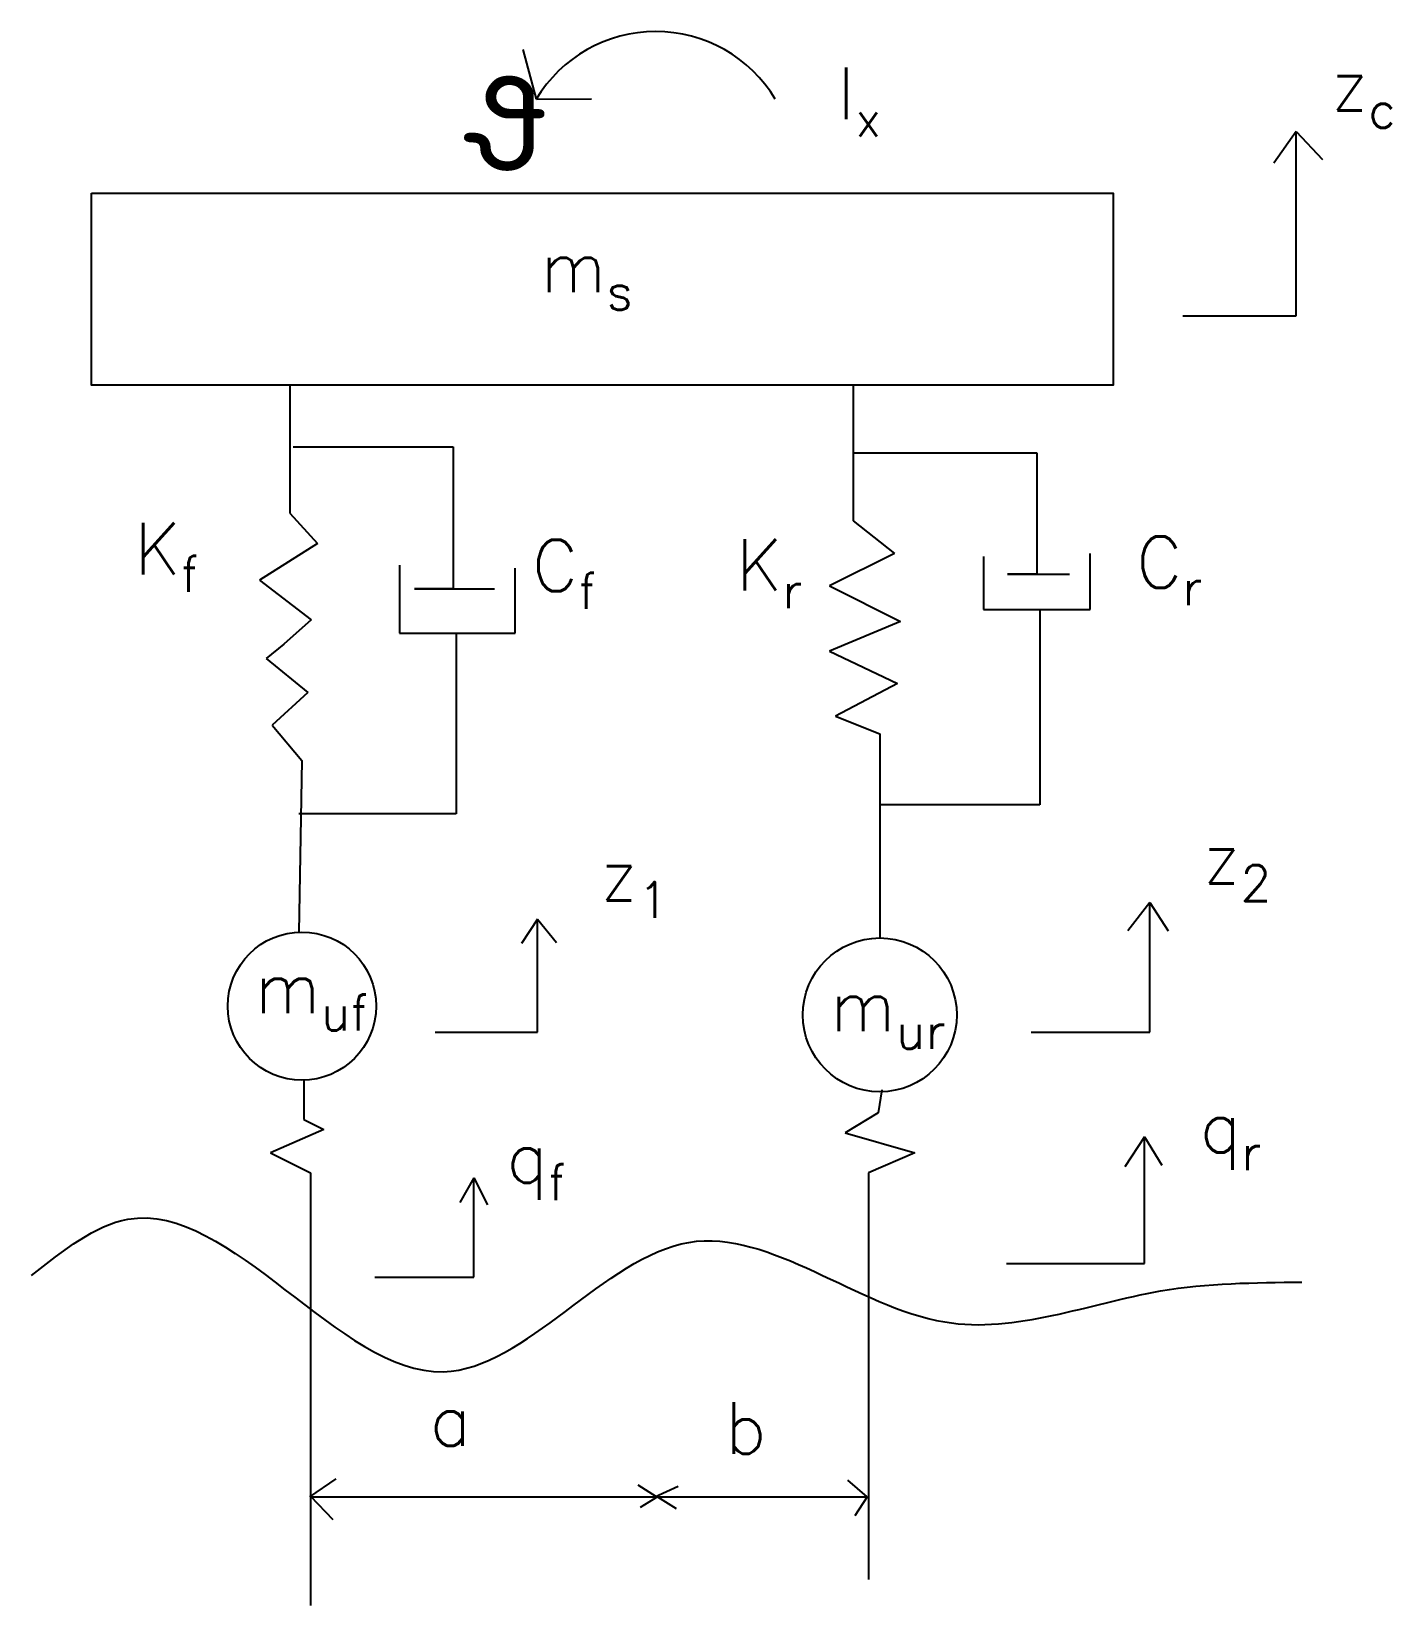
# Model space of a CAD drawing. Header units: millimetres. Extents: x 987 to 1991, y -320 to 842.
import ezdxf

# ---------------------------------------------------------------- set-up
doc = ezdxf.new("R2010")
doc.units = ezdxf.units.MM
doc.styles.get("Standard").update_dxf_attribs({"font": 'txt', "bigfont": 'gbcbig.shx'})

msp = doc.modelspace()

# ---------------------------------------------------------------- linework, layer by layer
for p, q in [((1360, 792), (1350.2, 828.7)), ((1360, 792), (1400.7, 792.2)), ((1360, 792), (1360, 792)), ((1920.6, 768.3), (1904.1, 744.7)), ((1920.6, 632.1), (1920.6, 768.3)), ((1920.6, 768.3), (1940.1, 747.5)), ((1837.1, 632.1), (1920.6, 632.1)), ((1593.7, 581.2), (1593.7, 480.7)), ((1178.1, 580.7), (1178.1, 486.3)), ((1180.4, 535.3), (1298.5, 535.3)), ((1298.5, 535.3), (1298.5, 430.5)), ((1593.7, 531), (1729.3, 531)), ((1729.3, 531), (1729.3, 441.4)), ((1178.1, 486.3), (1198.4, 463.9)), ((1593.7, 480.7), (1624.3, 456.7)), ((1198.4, 463.9), (1155.6, 436.9)), ((1624.3, 456.7), (1576.2, 432.7)), ((1690, 454.5), (1690, 415.2)), ((1768.7, 415.2), (1768.7, 456.7)), ((1259.1, 448), (1259.1, 397.7)), ((1344.4, 397.7), (1344.4, 445.8)), ((1155.6, 436.9), (1193.9, 407.7)), ((1298.5, 430.5), (1270.1, 430.5)), ((1270.1, 430.5), (1298.5, 430.5)), ((1298.5, 430.5), (1329.1, 430.5)), ((1576.2, 432.7), (1628.7, 406.5)), ((1729.3, 441.4), (1707.5, 441.4)), ((1707.5, 441.4), (1753.4, 441.4)), ((1193.9, 407.7), (1173.6, 389.7)), ((1690, 415.2), (1768.7, 415.2)), ((1731.5, 415.2), (1731.5, 271)), ((1259.1, 397.7), (1344.4, 397.7)), ((1300.7, 397.7), (1300.7, 264.5)), ((1628.7, 406.5), (1576.2, 384.6)), ((1173.6, 389.7), (1160.6, 379.2)), ((1173.6, 389.7), (1173.6, 389.7)), ((1576.2, 384.6), (1626.5, 360.6)), ((1160.6, 379.2), (1191.3, 354.1)), ((1626.5, 360.6), (1580.6, 336.6)), ((1191.3, 354.1), (1165.1, 330)), ((1165.1, 330), (1187, 303.8)), ((1580.6, 336.6), (1613.4, 323.5)), ((1613.4, 323.5), (1613.4, 172.8)), ((1187, 303.8), (1184.8, 177.1)), ((1731.5, 271), (1613.4, 271)), ((1300.7, 264.5), (1184.8, 264.5)), ((1812.7, 198.9), (1796.3, 178.1)), ((1812.7, 103.3), (1812.7, 198.9)), ((1812.7, 198.9), (1826.1, 178.1)), ((1360.8, 186.7), (1348.9, 168.7)), ((1360.8, 103.3), (1360.8, 186.7)), ((1360.8, 186.7), (1374.8, 169.4)), ((1285.4, 103.3), (1360.8, 103.3)), ((1725.2, 103.3), (1812.7, 103.3)), ((1188.4, 68), (1188.4, 38.7)), ((1614.8, 60.7), (1612.3, 43.6)), ((1188.4, 38.7), (1203.1, 31.3)), ((1612.3, 43.6), (1587.8, 28.9)), ((1203.1, 31.3), (1163.9, 14.2)), ((1587.8, 28.9), (1639.3, 14.2)), ((1808.6, 26.1), (1794.1, 3.9)), ((1808.6, -67.5), (1808.6, 26.1)), ((1808.6, 26.1), (1821.6, 5)), ((1163.9, 14.2), (1193.3, -0.5)), ((1639.3, 14.2), (1605, -0.5)), ((1193.3, -0.5), (1193.3, -320)), ((1313.9, -4.4), (1303.4, -22.6)), ((1313.9, -77.6), (1313.9, -4.4)), ((1313.9, -4.4), (1323.8, -24.2)), ((1605, -0.5), (1605, -300.7)), ((1706.8, -67.5), (1808.6, -67.5)), ((1240.7, -77.6), (1313.9, -77.6)), ((1192.7, -239.8), (1212.3, -226.6)), ((1448.7, -239.7), (1435, -231.1)), ((1447.3, -239.7), (1464.5, -231.8)), ((1604.1, -239.8), (1589.9, -227.4)), ((1192.7, -239.8), (1604.1, -239.8)), ((1193.3, -239.4), (1209.8, -256.4)), ((1449.4, -239.7), (1436.5, -247.6)), ((1449.4, -239.7), (1463.1, -248.3)), ((1604.1, -239.8), (1594.9, -253.9))]:
    msp.add_line(p, q)
msp.add_lwpolyline([(1031.8, 722.7), (1785.7, 722.7), (1785.7, 581), (1031.8, 581)], close=True)
for centre, radius in [((1187, 122.5), 54.7), ((1613.4, 116), 56.8)]:
    msp.add_circle(centre, radius)
msp.add_arc((1448.1, 739.2), 102.8, 30.9035, 149.0965)
msp.add_spline([(987.4, -76.4), (1058.5, -34.8), (1291.3, -147.4), (1472.6, -51.9), (1661.3, -110.7), (1820.6, -87.8), (1924.7, -81.3)], degree=3)

# ---------------------------------------------------------------- texts
at = {"attachment_point": 1}
for s, insert, char_height, width in [('\\A1;I{\\H0.7x;\\S^ x;}', (1582.1, 815.4), 38, 234.865), ('θ', (1310.7, 809.1), 70, 74.864), ('\\A1;z{\\H0.7x;\\S^ c;}', (1946.2, 821.8), 38, 126.274), ('\\A1;m{\\H0.7x;\\S^ s;}', (1362.9, 687.5), 38, 84.668), ('\\A1;K{\\H0.7x;\\S^ f;}', (1063.4, 479.2), 38, 144.555), ('\\A1;C{\\H0.7x;\\S^ f;}', (1356.7, 466.8), 38, 85.357), ('\\A1;K{\\H0.7x;\\S^ r;}', (1507.3, 467.3), 38, 73.285), ('\\A1;C{\\H0.7x;\\S^ r;}', (1802.5, 469.3), 38, 117.731), ('\\A1;z{\\H0.7x;\\S^ 2;}', (1851.8, 250.9), 38, 117.994), ('\\A1;z{\\H0.7x;\\S^ 1;}', (1407.1, 238.5), 38, 100.605), ('\\A1;m{\\H0.7x;\\S^ uf;}', (1152.2, 155.4), 38, 82.603), ('\\A1;m{\\H0.7x;\\S^ ur;}', (1576.6, 141.9), 38, 136.392), ('\\A1;q{\\H0.7x;\\S^ r;}', (1849.3, 52.4), 38, 125.86), ('\\A1;q{\\H0.7x;\\S^ f;}', (1337.6, 30.1), 38, 118.408), ('b', (1499.1, -170), 38, 111.933), ('a', (1281.1, -164.1), 38, 70.694)]:
    msp.add_mtext(s, dxfattribs=dict(at, insert=insert, char_height=char_height, width=width))

doc.saveas('drawing.dxf')
